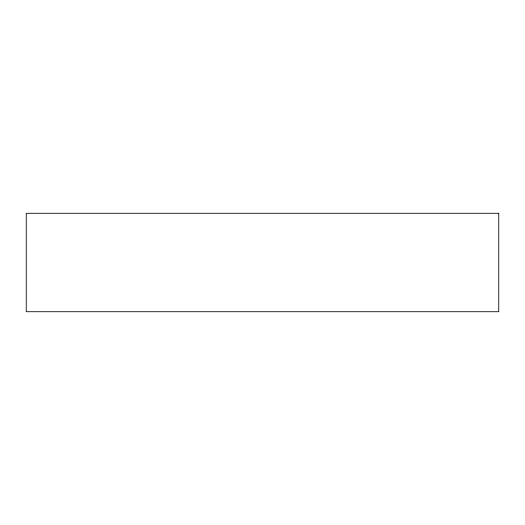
<?xml version="1.0" encoding="UTF-8"?>
<svg xmlns="http://www.w3.org/2000/svg" width="525" height="525" viewBox="0 0 525 525"><rect width="100%" height="100%" fill="white"/><g stroke="black" fill="none" stroke-linecap="round" stroke-linejoin="round"><path stroke-width="0.79" d="M498.75 213.281L26.25 213.281L26.25 311.719L498.75 311.719L498.75 213.281"/></g></svg>
